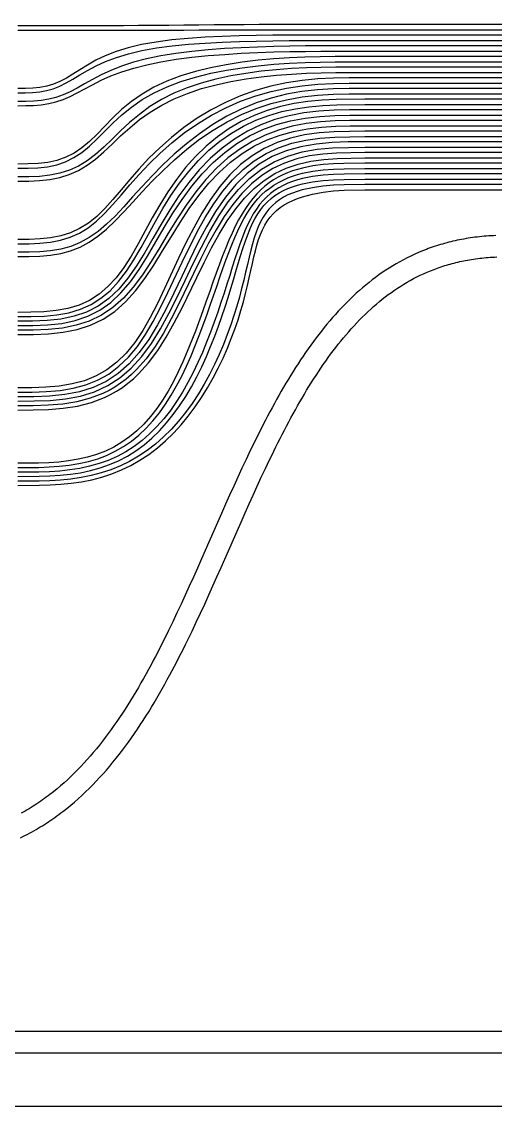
# Model space of a CAD drawing. Header units: millimetres. Extents: x 0 to 20, y 0 to 10.
# Drawn here: x 7.79 to 10, y 0 to 5.07 of the extents above; entities that cross this region are included whole.
import ezdxf

# ---------------------------------------------------------------- set-up
doc = ezdxf.new("R2010")
doc.units = ezdxf.units.MM
doc.header["$MEASUREMENT"] = 0
for name, color, linetype in [('Etch Layer 1', 10, 'Continuous'), ('Etch Layer 2', 112, 'Continuous'), ('Metal Layer 1', 52, 'Continuous')]:
    doc.layers.add(name, color=color, linetype=linetype)

msp = doc.modelspace()

# ---------------------------------------------------------------- linework, layer by layer
msp.add_lwpolyline([(20, 10), (0, 10), (0, 0), (20, 0)], close=True)
at = {"layer": 'Etch Layer 1'}
for points in [[(10.0028, 4.0741), (9.9916, 4.0737), (9.9806, 4.0731), (9.9696, 4.0724), (9.9586, 4.0716), (9.9478, 4.0707), (9.937, 4.0697), (9.9262, 4.0686), (9.9155, 4.0674), (9.9049, 4.0661), (9.8944, 4.0647), (9.8839, 4.0632), (9.8734, 4.0616), (9.8631, 4.0599), (9.8528, 4.0581), (9.8425, 4.0562), (9.8324, 4.0542), (9.8222, 4.0521), (9.8122, 4.0499), (9.8022, 4.0477), (9.7923, 4.0453), (9.7824, 4.0428), (9.7726, 4.0402), (9.7628, 4.0376), (9.7531, 4.0348), (9.7435, 4.032), (9.7339, 4.029), (9.7244, 4.026), (9.7149, 4.0229), (9.7055, 4.0197), (9.6961, 4.0164), (9.6868, 4.013), (9.6776, 4.0095), (9.6593, 4.0023), (9.6412, 3.9947), (9.6233, 3.9868), (9.6056, 3.9786), (9.5882, 3.97), (9.5709, 3.9611), (9.5539, 3.9519), (9.5371, 3.9423), (9.5204, 3.9324), (9.504, 3.9222), (9.4878, 3.9117), (9.4717, 3.9009), (9.4559, 3.8898), (9.4402, 3.8784), (9.4247, 3.8667), (9.4094, 3.8548), (9.3943, 3.8425), (9.3793, 3.83), (9.3646, 3.8171), (9.3499, 3.8041), (9.3355, 3.7907), (9.3212, 3.7771), (9.3071, 3.7632), (9.2932, 3.7491), (9.2794, 3.7347), (9.2657, 3.7201), (9.2523, 3.7053), (9.2389, 3.6902), (9.2257, 3.6749), (9.2127, 3.6593), (9.1998, 3.6436), (9.187, 3.6276), (9.1744, 3.6114), (9.1619, 3.595), (9.1495, 3.5784), (9.1372, 3.5616), (9.1251, 3.5445), (9.1131, 3.5273), (9.1012, 3.51), (9.0895, 3.4924), (9.0778, 3.4746), (9.0663, 3.4567), (9.0548, 3.4386), (9.0435, 3.4204), (9.0323, 3.4019), (9.0211, 3.3834), (9.0101, 3.3646), (8.9992, 3.3458), (8.9883, 3.3267), (8.9775, 3.3076), (8.9669, 3.2883), (8.9563, 3.2688), (8.9458, 3.2493), (8.9353, 3.2296), (8.925, 3.2098), (8.9147, 3.1899), (8.9045, 3.1699), (8.8943, 3.1498), (8.8842, 3.1295), (8.8742, 3.1092), (8.8642, 3.0888), (8.8543, 3.0683), (8.8346, 3.027), (8.8152, 2.9855), (8.7958, 2.9437), (8.7767, 2.9016), (8.7576, 2.8594), (8.7387, 2.817), (8.7198, 2.7745), (8.701, 2.7319), (8.6259, 2.5612), (8.6071, 2.5186), (8.5881, 2.4762), (8.5691, 2.4339), (8.55, 2.3918), (8.5307, 2.35), (8.5113, 2.3083), (8.4916, 2.267), (8.4718, 2.226), (8.4618, 2.2056), (8.4518, 2.1854), (8.4416, 2.1652), (8.4314, 2.1451), (8.4212, 2.1251), (8.4109, 2.1053), (8.4005, 2.0856), (8.39, 2.0659), (8.3784, 2.0445), (8.3666, 2.0232), (8.3548, 2.002), (8.3429, 1.981), (8.3308, 1.9602), (8.3187, 1.9396), (8.3064, 1.9192), (8.294, 1.8989), (8.2815, 1.8789), (8.2688, 1.859), (8.256, 1.8394), (8.2431, 1.82), (8.23, 1.8008), (8.2168, 1.7818), (8.2035, 1.7631), (8.19, 1.7446), (8.1763, 1.7263), (8.1625, 1.7083), (8.1485, 1.6905), (8.1344, 1.673), (8.1201, 1.6558), (8.1056, 1.6389), (8.0909, 1.6222), (8.0761, 1.6058), (8.0611, 1.5897), (8.0459, 1.5739), (8.0305, 1.5584), (8.0149, 1.5432), (7.9991, 1.5283), (7.9831, 1.5138), (7.9669, 1.4995), (7.9505, 1.4856), (7.9339, 1.4721), (7.917, 1.4588), (7.9085, 1.4523), (7.9, 1.446), (7.8914, 1.4396), (7.8827, 1.4334), (7.874, 1.4273), (7.8652, 1.4213), (7.8563, 1.4153), (7.8474, 1.4095), (7.8385, 1.4037), (7.8295, 1.398), (7.8204, 1.3925), (7.8112, 1.387), (7.802, 1.3816), (7.7928, 1.3763), (7.7835, 1.3711)], [(7.7792, 1.2565), (7.7898, 1.2617), (7.8004, 1.267), (7.8109, 1.2724), (7.8213, 1.2779), (7.8316, 1.2835), (7.8419, 1.2892), (7.8521, 1.295), (7.8622, 1.3009), (7.8722, 1.307), (7.8822, 1.3131), (7.8921, 1.3193), (7.9019, 1.3256), (7.9117, 1.3321), (7.9214, 1.3386), (7.931, 1.3452), (7.9406, 1.3519), (7.95, 1.3587), (7.9594, 1.3656), (7.9688, 1.3725), (7.9782, 1.3797), (7.9964, 1.394), (8.0144, 1.4087), (8.0322, 1.4238), (8.0498, 1.4392), (8.067, 1.455), (8.0841, 1.471), (8.1008, 1.4873), (8.1174, 1.504), (8.1337, 1.5209), (8.1497, 1.5381), (8.1656, 1.5556), (8.1812, 1.5734), (8.1966, 1.5914), (8.2117, 1.6097), (8.2267, 1.6282), (8.2415, 1.6469), (8.256, 1.6659), (8.2704, 1.6851), (8.2846, 1.7046), (8.2986, 1.7242), (8.3124, 1.7441), (8.3261, 1.7642), (8.3396, 1.7844), (8.3529, 1.8049), (8.366, 1.8255), (8.379, 1.8463), (8.3919, 1.8673), (8.4046, 1.8885), (8.4172, 1.9098), (8.4296, 1.9313), (8.4419, 1.9529), (8.4541, 1.9746), (8.4661, 1.9965), (8.4781, 2.0186), (8.4888, 2.0387), (8.4995, 2.0589), (8.51, 2.0792), (8.5205, 2.0996), (8.5309, 2.1201), (8.5412, 2.1407), (8.5515, 2.1614), (8.5617, 2.1822), (8.5818, 2.2238), (8.6017, 2.2657), (8.6214, 2.3079), (8.6409, 2.3502), (8.6602, 2.3927), (8.6794, 2.4353), (8.6984, 2.478), (8.7174, 2.5208), (8.7925, 2.6915), (8.8113, 2.734), (8.83, 2.7763), (8.8489, 2.8185), (8.8677, 2.8603), (8.8867, 2.902), (8.9058, 2.9433), (8.925, 2.9843), (8.9445, 3.025), (8.9542, 3.0451), (8.964, 3.0651), (8.9738, 3.0851), (8.9837, 3.1049), (8.9936, 3.1246), (9.0036, 3.1442), (9.0137, 3.1637), (9.0238, 3.183), (9.034, 3.2022), (9.0442, 3.2212), (9.0545, 3.2401), (9.0649, 3.2589), (9.0753, 3.2775), (9.0859, 3.2959), (9.0964, 3.3142), (9.1071, 3.3323), (9.1178, 3.3502), (9.1287, 3.368), (9.1396, 3.3855), (9.1506, 3.4029), (9.1616, 3.4201), (9.1728, 3.4371), (9.1841, 3.4539), (9.1954, 3.4705), (9.2068, 3.4869), (9.2184, 3.5031), (9.23, 3.5191), (9.2417, 3.5348), (9.2536, 3.5503), (9.2655, 3.5656), (9.2775, 3.5807), (9.2897, 3.5955), (9.3019, 3.6101), (9.3143, 3.6244), (9.3267, 3.6385), (9.3393, 3.6524), (9.352, 3.666), (9.3648, 3.6793), (9.3778, 3.6924), (9.3908, 3.7052), (9.404, 3.7178), (9.4173, 3.7301), (9.4307, 3.7421), (9.4442, 3.7539), (9.4579, 3.7653), (9.4717, 3.7765), (9.4857, 3.7874), (9.4997, 3.7981), (9.514, 3.8084), (9.5283, 3.8185), (9.5428, 3.8283), (9.5575, 3.8377), (9.5723, 3.8469), (9.5873, 3.8558), (9.6024, 3.8644), (9.6177, 3.8727), (9.6332, 3.8807), (9.6489, 3.8884), (9.6647, 3.8958), (9.6807, 3.9029), (9.6969, 3.9096), (9.7135, 3.9162), (9.7216, 3.9192), (9.7299, 3.9223), (9.7382, 3.9252), (9.7467, 3.9281), (9.7552, 3.9309), (9.7637, 3.9336), (9.7723, 3.9362), (9.7809, 3.9388), (9.7896, 3.9412), (9.7984, 3.9436), (9.8072, 3.9459), (9.816, 3.9481), (9.825, 3.9503), (9.8339, 3.9523), (9.843, 3.9543), (9.8521, 3.9562), (9.8613, 3.958), (9.8705, 3.9597), (9.8798, 3.9613), (9.8891, 3.9628), (9.8986, 3.9643), (9.908, 3.9656), (9.9176, 3.9669), (9.9272, 3.9681), (9.9369, 3.9692), (9.9466, 3.9702), (9.9565, 3.9711), (9.9663, 3.9719), (9.9763, 3.9726), (9.9863, 3.9732), (9.9964, 3.9738), (10.0066, 3.9742)]]:
    msp.add_lwpolyline(points, dxfattribs=at)
msp.add_lwpolyline([(19.19, 0.35), (5.0715, 0.35, -0.414214), (4.9715, 0.45), (4.9715, 0.75), (4.8715, 0.75), (4.8715, 0.35, 0.414214), (4.9715, 0.25), (19.29, 0.25, 0.414214)], format="xyb", dxfattribs=at)
at = {"layer": 'Etch Layer 2'}
for points in [[(10.0028, 4.0741), (9.9916, 4.0737), (9.9806, 4.0731), (9.9696, 4.0724), (9.9586, 4.0716), (9.9478, 4.0707), (9.937, 4.0697), (9.9262, 4.0686), (9.9155, 4.0674), (9.9049, 4.0661), (9.8944, 4.0647), (9.8839, 4.0632), (9.8734, 4.0616), (9.8631, 4.0599), (9.8528, 4.0581), (9.8425, 4.0562), (9.8324, 4.0542), (9.8222, 4.0521), (9.8122, 4.0499), (9.8022, 4.0477), (9.7923, 4.0453), (9.7824, 4.0428), (9.7726, 4.0402), (9.7628, 4.0376), (9.7531, 4.0348), (9.7435, 4.032), (9.7339, 4.029), (9.7244, 4.026), (9.7149, 4.0229), (9.7055, 4.0197), (9.6961, 4.0164), (9.6868, 4.013), (9.6776, 4.0095), (9.6593, 4.0023), (9.6412, 3.9947), (9.6233, 3.9868), (9.6056, 3.9786), (9.5882, 3.97), (9.5709, 3.9611), (9.5539, 3.9519), (9.5371, 3.9423), (9.5204, 3.9324), (9.504, 3.9222), (9.4878, 3.9117), (9.4717, 3.9009), (9.4559, 3.8898), (9.4402, 3.8784), (9.4247, 3.8667), (9.4094, 3.8548), (9.3943, 3.8425), (9.3793, 3.83), (9.3646, 3.8171), (9.3499, 3.8041), (9.3355, 3.7907), (9.3212, 3.7771), (9.3071, 3.7632), (9.2932, 3.7491), (9.2794, 3.7347), (9.2657, 3.7201), (9.2523, 3.7053), (9.2389, 3.6902), (9.2257, 3.6749), (9.2127, 3.6593), (9.1998, 3.6436), (9.187, 3.6276), (9.1744, 3.6114), (9.1619, 3.595), (9.1495, 3.5784), (9.1372, 3.5616), (9.1251, 3.5445), (9.1131, 3.5273), (9.1012, 3.51), (9.0895, 3.4924), (9.0778, 3.4746), (9.0663, 3.4567), (9.0548, 3.4386), (9.0435, 3.4204), (9.0323, 3.4019), (9.0211, 3.3834), (9.0101, 3.3646), (8.9992, 3.3458), (8.9883, 3.3267), (8.9775, 3.3076), (8.9669, 3.2883), (8.9563, 3.2688), (8.9458, 3.2493), (8.9353, 3.2296), (8.925, 3.2098), (8.9147, 3.1899), (8.9045, 3.1699), (8.8943, 3.1498), (8.8842, 3.1295), (8.8742, 3.1092), (8.8642, 3.0888), (8.8543, 3.0683), (8.8346, 3.027), (8.8152, 2.9855), (8.7958, 2.9437), (8.7767, 2.9016), (8.7576, 2.8594), (8.7387, 2.817), (8.7198, 2.7745), (8.701, 2.7319), (8.6259, 2.5612), (8.6071, 2.5186), (8.5881, 2.4762), (8.5691, 2.4339), (8.55, 2.3918), (8.5307, 2.35), (8.5113, 2.3083), (8.4916, 2.267), (8.4718, 2.226), (8.4618, 2.2056), (8.4518, 2.1854), (8.4416, 2.1652), (8.4314, 2.1451), (8.4212, 2.1251), (8.4109, 2.1053), (8.4005, 2.0856), (8.39, 2.0659), (8.3784, 2.0445), (8.3666, 2.0232), (8.3548, 2.002), (8.3429, 1.981), (8.3308, 1.9602), (8.3187, 1.9396), (8.3064, 1.9192), (8.294, 1.8989), (8.2815, 1.8789), (8.2688, 1.859), (8.256, 1.8394), (8.2431, 1.82), (8.23, 1.8008), (8.2168, 1.7818), (8.2035, 1.7631), (8.19, 1.7446), (8.1763, 1.7263), (8.1625, 1.7083), (8.1485, 1.6905), (8.1344, 1.673), (8.1201, 1.6558), (8.1056, 1.6389), (8.0909, 1.6222), (8.0761, 1.6058), (8.0611, 1.5897), (8.0459, 1.5739), (8.0305, 1.5584), (8.0149, 1.5432), (7.9991, 1.5283), (7.9831, 1.5138), (7.9669, 1.4995), (7.9505, 1.4856), (7.9339, 1.4721), (7.917, 1.4588), (7.9085, 1.4523), (7.9, 1.446), (7.8914, 1.4396), (7.8827, 1.4334), (7.874, 1.4273), (7.8652, 1.4213), (7.8563, 1.4153), (7.8474, 1.4095), (7.8385, 1.4037), (7.8295, 1.398), (7.8204, 1.3925), (7.8112, 1.387), (7.802, 1.3816), (7.7928, 1.3763), (7.7835, 1.3711)], [(7.7792, 1.2565), (7.7898, 1.2617), (7.8004, 1.267), (7.8109, 1.2724), (7.8213, 1.2779), (7.8316, 1.2835), (7.8419, 1.2892), (7.8521, 1.295), (7.8622, 1.3009), (7.8722, 1.307), (7.8822, 1.3131), (7.8921, 1.3193), (7.9019, 1.3256), (7.9117, 1.3321), (7.9214, 1.3386), (7.931, 1.3452), (7.9406, 1.3519), (7.95, 1.3587), (7.9594, 1.3656), (7.9688, 1.3725), (7.9782, 1.3797), (7.9964, 1.394), (8.0144, 1.4087), (8.0322, 1.4238), (8.0498, 1.4392), (8.067, 1.455), (8.0841, 1.471), (8.1008, 1.4873), (8.1174, 1.504), (8.1337, 1.5209), (8.1497, 1.5381), (8.1656, 1.5556), (8.1812, 1.5734), (8.1966, 1.5914), (8.2117, 1.6097), (8.2267, 1.6282), (8.2415, 1.6469), (8.256, 1.6659), (8.2704, 1.6851), (8.2846, 1.7046), (8.2986, 1.7242), (8.3124, 1.7441), (8.3261, 1.7642), (8.3396, 1.7844), (8.3529, 1.8049), (8.366, 1.8255), (8.379, 1.8463), (8.3919, 1.8673), (8.4046, 1.8885), (8.4172, 1.9098), (8.4296, 1.9313), (8.4419, 1.9529), (8.4541, 1.9746), (8.4661, 1.9965), (8.4781, 2.0186), (8.4888, 2.0387), (8.4995, 2.0589), (8.51, 2.0792), (8.5205, 2.0996), (8.5309, 2.1201), (8.5412, 2.1407), (8.5515, 2.1614), (8.5617, 2.1822), (8.5818, 2.2238), (8.6017, 2.2657), (8.6214, 2.3079), (8.6409, 2.3502), (8.6602, 2.3927), (8.6794, 2.4353), (8.6984, 2.478), (8.7174, 2.5208), (8.7925, 2.6915), (8.8113, 2.734), (8.83, 2.7763), (8.8489, 2.8185), (8.8677, 2.8603), (8.8867, 2.902), (8.9058, 2.9433), (8.925, 2.9843), (8.9445, 3.025), (8.9542, 3.0451), (8.964, 3.0651), (8.9738, 3.0851), (8.9837, 3.1049), (8.9936, 3.1246), (9.0036, 3.1442), (9.0137, 3.1637), (9.0238, 3.183), (9.034, 3.2022), (9.0442, 3.2212), (9.0545, 3.2401), (9.0649, 3.2589), (9.0753, 3.2775), (9.0859, 3.2959), (9.0964, 3.3142), (9.1071, 3.3323), (9.1178, 3.3502), (9.1287, 3.368), (9.1396, 3.3855), (9.1506, 3.4029), (9.1616, 3.4201), (9.1728, 3.4371), (9.1841, 3.4539), (9.1954, 3.4705), (9.2068, 3.4869), (9.2184, 3.5031), (9.23, 3.5191), (9.2417, 3.5348), (9.2536, 3.5503), (9.2655, 3.5656), (9.2775, 3.5807), (9.2897, 3.5955), (9.3019, 3.6101), (9.3143, 3.6244), (9.3267, 3.6385), (9.3393, 3.6524), (9.352, 3.666), (9.3648, 3.6793), (9.3778, 3.6924), (9.3908, 3.7052), (9.404, 3.7178), (9.4173, 3.7301), (9.4307, 3.7421), (9.4442, 3.7539), (9.4579, 3.7653), (9.4717, 3.7765), (9.4857, 3.7874), (9.4997, 3.7981), (9.514, 3.8084), (9.5283, 3.8185), (9.5428, 3.8283), (9.5575, 3.8377), (9.5723, 3.8469), (9.5873, 3.8558), (9.6024, 3.8644), (9.6177, 3.8727), (9.6332, 3.8807), (9.6489, 3.8884), (9.6647, 3.8958), (9.6807, 3.9029), (9.6969, 3.9096), (9.7135, 3.9162), (9.7216, 3.9192), (9.7299, 3.9223), (9.7382, 3.9252), (9.7467, 3.9281), (9.7552, 3.9309), (9.7637, 3.9336), (9.7723, 3.9362), (9.7809, 3.9388), (9.7896, 3.9412), (9.7984, 3.9436), (9.8072, 3.9459), (9.816, 3.9481), (9.825, 3.9503), (9.8339, 3.9523), (9.843, 3.9543), (9.8521, 3.9562), (9.8613, 3.958), (9.8705, 3.9597), (9.8798, 3.9613), (9.8891, 3.9628), (9.8986, 3.9643), (9.908, 3.9656), (9.9176, 3.9669), (9.9272, 3.9681), (9.9369, 3.9692), (9.9466, 3.9702), (9.9565, 3.9711), (9.9663, 3.9719), (9.9763, 3.9726), (9.9863, 3.9732), (9.9964, 3.9738), (10.0066, 3.9742)]]:
    msp.add_lwpolyline(points, dxfattribs=at)
msp.add_lwpolyline([(19.19, 0.35), (5.0715, 0.35, -0.414214), (4.9715, 0.45), (4.9715, 0.75), (4.8715, 0.75), (4.8715, 0.35, 0.414214), (4.9715, 0.25), (19.29, 0.25, 0.414214)], format="xyb", dxfattribs=at)
at = {"layer": 'Metal Layer 1'}
for points in [[(10.915, 5.0625), (9.39, 5.0625), (9.3195, 5.0625), (9.2489, 5.0625), (9.1784, 5.0624), (9.1078, 5.0622), (9.0373, 5.062), (8.9667, 5.0617), (8.8962, 5.0613), (8.8256, 5.0609), (8.7551, 5.0603), (8.6846, 5.0597), (8.614, 5.0591), (8.5435, 5.0584), (8.4729, 5.0578), (8.4024, 5.0572), (8.3319, 5.0566), (8.2613, 5.0562), (8.1908, 5.0558), (8.1202, 5.0555), (8.0497, 5.0553), (7.9791, 5.0551), (7.9086, 5.055), (7.838, 5.055), (7.7675, 5.055)], [(7.7675, 5.035), (7.838, 5.035), (7.9086, 5.035), (7.9791, 5.035), (8.0497, 5.0351), (8.1202, 5.0352), (8.1908, 5.0353), (8.2613, 5.0354), (8.3318, 5.0355), (8.4024, 5.0357), (8.4729, 5.0359), (8.5435, 5.0361), (8.614, 5.0364), (8.6846, 5.0366), (8.7551, 5.0368), (8.8257, 5.037), (8.8962, 5.0371), (8.9667, 5.0372), (9.0373, 5.0373), (9.1078, 5.0374), (9.1784, 5.0375), (9.2489, 5.0375), (9.3195, 5.0375), (9.39, 5.0375), (10.915, 5.0375)], [(10.915, 5.0125), (9.39, 5.0125), (9.3215, 5.0125), (9.2522, 5.0125), (9.1816, 5.0125), (9.1093, 5.0124), (9.0351, 5.0122), (8.9591, 5.0116), (8.8813, 5.0106), (8.8022, 5.0088), (8.7224, 5.0061), (8.6426, 5.0022), (8.5638, 4.9968), (8.4872, 4.9895), (8.4141, 4.9799), (8.3457, 4.9677), (8.283, 4.9528), (8.2265, 4.9354), (8.1762, 4.9157), (8.1317, 4.8944), (8.0925, 4.8723), (8.0574, 4.8503), (8.0249, 4.8295), (7.9941, 4.811), (7.9638, 4.7952), (7.9333, 4.7826), (7.9021, 4.7732), (7.8699, 4.767), (7.8366, 4.7636), (7.8023, 4.7622), (7.7675, 4.762)], [(7.7675, 4.742), (7.8021, 4.7422), (7.8362, 4.7435), (7.8694, 4.7468), (7.9016, 4.7527), (7.9328, 4.7616), (7.9634, 4.7736), (7.9939, 4.7886), (8.025, 4.8064), (8.0577, 4.8262), (8.0932, 4.8473), (8.1327, 4.8686), (8.1773, 4.8891), (8.2279, 4.9082), (8.2846, 4.9252), (8.3473, 4.9399), (8.4157, 4.952), (8.4887, 4.9618), (8.5652, 4.9694), (8.6438, 4.9752), (8.7234, 4.9794), (8.8031, 4.9825), (8.882, 4.9846), (8.9596, 4.9859), (9.0356, 4.9867), (9.1096, 4.9872), (9.1818, 4.9874), (9.2523, 4.9875), (9.3215, 4.9875), (9.39, 4.9875), (10.915, 4.9875)], [(10.915, 4.9625), (9.39, 4.9625), (9.3219, 4.9625), (9.2531, 4.9624), (9.1832, 4.9621), (9.1118, 4.9615), (9.0389, 4.9605), (8.9643, 4.9589), (8.8883, 4.9565), (8.8113, 4.9532), (8.7338, 4.9488), (8.6565, 4.9429), (8.5802, 4.9355), (8.5061, 4.9262), (8.4353, 4.9148), (8.3689, 4.9012), (8.3076, 4.8852), (8.2519, 4.8671), (8.2018, 4.8473), (8.1568, 4.8264), (8.1164, 4.8049), (8.0795, 4.784), (8.045, 4.7645), (8.0117, 4.7471), (7.9788, 4.7325), (7.9456, 4.7208), (7.9118, 4.7122), (7.877, 4.7066), (7.8413, 4.7034), (7.8046, 4.7022), (7.7675, 4.702)], [(7.7675, 4.682), (7.8045, 4.6822), (7.841, 4.6834), (7.8767, 4.6864), (7.9114, 4.6917), (7.9452, 4.6999), (7.9784, 4.711), (8.0115, 4.725), (8.045, 4.7416), (8.0798, 4.7602), (8.1169, 4.7803), (8.1575, 4.8009), (8.2027, 4.8212), (8.253, 4.8404), (8.3089, 4.8581), (8.3702, 4.8738), (8.4366, 4.8874), (8.5073, 4.8989), (8.5814, 4.9084), (8.6575, 4.9161), (8.7347, 4.9222), (8.812, 4.927), (8.8889, 4.9306), (8.9647, 4.9333), (9.0392, 4.9351), (9.1121, 4.9363), (9.1834, 4.937), (9.2532, 4.9374), (9.3219, 4.9375), (9.39, 4.9375), (10.915, 4.9375)], [(10.915, 4.9125), (9.39, 4.9125), (9.321, 4.9124), (9.2515, 4.9121), (9.1813, 4.9111), (9.11, 4.9091), (9.0376, 4.9059), (8.9644, 4.9011), (8.8904, 4.8943), (8.8161, 4.8854), (8.742, 4.8739), (8.6688, 4.8596), (8.5974, 4.8422), (8.5287, 4.8212), (8.4638, 4.7966), (8.4035, 4.7681), (8.3482, 4.7361), (8.298, 4.701), (8.2526, 4.6635), (8.2115, 4.6248), (8.1737, 4.5862), (8.1378, 4.5491), (8.1025, 4.5151), (8.0668, 4.4852), (8.0298, 4.4603), (7.991, 4.4405), (7.9501, 4.4261), (7.907, 4.4166), (7.8619, 4.4114), (7.8151, 4.4093), (7.7675, 4.409)], [(7.7675, 4.389), (7.8149, 4.3893), (7.8614, 4.3913), (7.9064, 4.3965), (7.9494, 4.4058), (7.9903, 4.4199), (8.0292, 4.4392), (8.0662, 4.4637), (8.1022, 4.493), (8.1377, 4.5264), (8.1739, 4.5628), (8.212, 4.6008), (8.2534, 4.6389), (8.2989, 4.6758), (8.3493, 4.7105), (8.4047, 4.7422), (8.4651, 4.7705), (8.53, 4.7951), (8.5986, 4.8161), (8.6699, 4.8337), (8.743, 4.8481), (8.8169, 4.8597), (8.8911, 4.8688), (8.9649, 4.8757), (9.0381, 4.8806), (9.1103, 4.884), (9.1815, 4.886), (9.2517, 4.8871), (9.3211, 4.8874), (9.39, 4.8875), (10.915, 4.8875)], [(10.915, 4.8625), (9.39, 4.8625), (9.3224, 4.8624), (9.2545, 4.862), (9.1859, 4.8609), (9.1166, 4.8588), (9.0466, 4.8553), (8.9759, 4.8501), (8.9048, 4.8429), (8.8336, 4.8333), (8.7629, 4.8211), (8.6931, 4.806), (8.625, 4.7876), (8.5595, 4.7656), (8.4973, 4.7399), (8.4391, 4.7104), (8.3852, 4.6774), (8.3355, 4.6415), (8.2899, 4.6033), (8.2475, 4.5641), (8.2077, 4.5252), (8.169, 4.4881), (8.1306, 4.4541), (8.0914, 4.4244), (8.0508, 4.3996), (8.0083, 4.3801), (7.9638, 4.3659), (7.9171, 4.3565), (7.8685, 4.3513), (7.8184, 4.3493), (7.7675, 4.349)], [(7.7675, 4.329), (7.8182, 4.3293), (7.8681, 4.3313), (7.9166, 4.3364), (7.9631, 4.3455), (8.0077, 4.3595), (8.0502, 4.3787), (8.0909, 4.403), (8.1302, 4.4322), (8.1689, 4.4655), (8.2077, 4.502), (8.2478, 4.5403), (8.2904, 4.579), (8.3363, 4.6166), (8.3861, 4.6521), (8.4401, 4.6848), (8.4984, 4.7141), (8.5606, 4.7397), (8.6261, 4.7617), (8.694, 4.7801), (8.7637, 4.7954), (8.8343, 4.8077), (8.9054, 4.8174), (8.9763, 4.8248), (9.0469, 4.8301), (9.1169, 4.8337), (9.1861, 4.8359), (9.2546, 4.837), (9.3225, 4.8374), (9.39, 4.8375), (10.915, 4.8375)], [(10.915, 4.8125), (9.39, 4.8125), (9.3166, 4.8123), (9.2432, 4.8108), (9.1698, 4.807), (9.0965, 4.8), (9.0234, 4.789), (8.9508, 4.7735), (8.8789, 4.7532), (8.8081, 4.7279), (8.7387, 4.6976), (8.6712, 4.6626), (8.6062, 4.6233), (8.5441, 4.5801), (8.4855, 4.5339), (8.4309, 4.4855), (8.3802, 4.4357), (8.3335, 4.3855), (8.2903, 4.3359), (8.2499, 4.2878), (8.2115, 4.2424), (8.1738, 4.2009), (8.1359, 4.164), (8.0969, 4.1326), (8.0562, 4.1069), (8.0133, 4.087), (7.968, 4.0726), (7.9204, 4.0634), (7.8708, 4.0583), (7.8196, 4.0563), (7.7675, 4.056)], [(7.7675, 4.036), (7.8194, 4.0363), (7.8704, 4.0382), (7.9199, 4.0432), (7.9673, 4.0523), (8.0125, 4.0664), (8.0555, 4.0859), (8.0963, 4.1112), (8.1355, 4.1421), (8.1736, 4.1783), (8.2115, 4.2193), (8.2503, 4.264), (8.2909, 4.3115), (8.3343, 4.3607), (8.3812, 4.4105), (8.432, 4.46), (8.4867, 4.5082), (8.5452, 4.5543), (8.6073, 4.5975), (8.6723, 4.6369), (8.7396, 4.672), (8.8089, 4.7024), (8.8796, 4.7278), (8.9513, 4.7482), (9.0238, 4.7638), (9.0968, 4.7749), (9.17, 4.782), (9.2433, 4.7858), (9.3167, 4.7873), (9.39, 4.7875), (10.915, 4.7875)], [(10.915, 4.7625), (9.39, 4.7625), (9.3162, 4.7622), (9.2425, 4.7605), (9.169, 4.7561), (9.096, 4.748), (9.0236, 4.7353), (8.952, 4.7176), (8.8815, 4.6946), (8.8123, 4.6661), (8.7448, 4.6323), (8.6794, 4.5935), (8.6164, 4.5505), (8.5561, 4.504), (8.499, 4.455), (8.4453, 4.4046), (8.395, 4.3538), (8.348, 4.3036), (8.3039, 4.2549), (8.2621, 4.2087), (8.2219, 4.1658), (8.1822, 4.1271), (8.1423, 4.0932), (8.1014, 4.0646), (8.059, 4.0413), (8.0148, 4.0235), (7.9686, 4.0107), (7.9205, 4.0025), (7.8706, 3.998), (7.8194, 3.9963), (7.7675, 3.996)], [(7.7675, 3.976), (7.8192, 3.9763), (7.8702, 3.978), (7.92, 3.9823), (7.968, 3.9904), (8.0141, 4.0029), (8.0584, 4.0204), (8.1009, 4.0431), (8.1419, 4.0712), (8.182, 4.1045), (8.2219, 4.1426), (8.2624, 4.1849), (8.3045, 4.2305), (8.3488, 4.2787), (8.396, 4.3285), (8.4463, 4.379), (8.5001, 4.4292), (8.5572, 4.4781), (8.6174, 4.5246), (8.6803, 4.5677), (8.7457, 4.6066), (8.813, 4.6405), (8.8821, 4.6692), (8.9524, 4.6924), (9.0239, 4.7101), (9.0963, 4.7229), (9.1692, 4.7311), (9.2426, 4.7355), (9.3162, 4.7372), (9.39, 4.7375), (10.915, 4.7375)], [(10.915, 4.7125), (9.39, 4.7125), (9.2562, 4.7111), (9.1898, 4.7078), (9.1241, 4.7016), (9.0591, 4.6919), (8.9952, 4.6781), (8.9327, 4.6597), (8.8716, 4.6365), (8.8123, 4.6081), (8.7551, 4.5746), (8.7002, 4.5361), (8.6479, 4.4926), (8.5984, 4.4447), (8.5519, 4.3926), (8.5087, 4.3369), (8.4684, 4.2785), (8.431, 4.2181), (8.3958, 4.1567), (8.3297, 4.0355), (8.297, 3.9783), (8.2631, 3.9251), (8.2273, 3.8772), (8.1888, 3.8352), (8.1471, 3.7998), (8.102, 3.771), (8.0533, 3.749), (8.0012, 3.7332), (7.946, 3.723), (7.8882, 3.7175), (7.7675, 3.715)], [(7.7675, 3.695), (7.8296, 3.6953), (7.8906, 3.6975), (7.9497, 3.7031), (8.0062, 3.7134), (8.0595, 3.7293), (8.1094, 3.7516), (8.1558, 3.7806), (8.1986, 3.8164), (8.2383, 3.8587), (8.2752, 3.9071), (8.31, 3.9606), (8.3435, 4.0181), (8.4105, 4.1398), (8.4459, 4.2012), (8.4833, 4.2615), (8.5233, 4.3196), (8.5662, 4.3747), (8.612, 4.4261), (8.6608, 4.4733), (8.7123, 4.5159), (8.7663, 4.5536), (8.8225, 4.5863), (8.8808, 4.6139), (8.9407, 4.6365), (9.0022, 4.6543), (9.0649, 4.6677), (9.1287, 4.677), (9.1933, 4.6829), (9.2585, 4.6861), (9.39, 4.6875), (10.915, 4.6875)], [(10.915, 4.6625), (9.39, 4.6625), (9.3179, 4.6622), (9.2462, 4.6606), (9.1751, 4.6561), (9.1051, 4.6479), (9.0363, 4.6351), (8.9692, 4.6169), (8.9039, 4.5928), (8.8408, 4.5626), (8.7801, 4.5261), (8.7221, 4.4835), (8.6671, 4.4351), (8.6151, 4.3812), (8.5664, 4.3226), (8.5208, 4.2601), (8.478, 4.1949), (8.4376, 4.128), (8.3988, 4.0609), (8.3607, 3.9952), (8.3222, 3.9328), (8.282, 3.8752), (8.2391, 3.8241), (8.1929, 3.7803), (8.1428, 3.7444), (8.0887, 3.7165), (8.0305, 3.6964), (7.9687, 3.6834), (7.9036, 3.6762), (7.8362, 3.6734), (7.7675, 3.673)], [(7.7675, 3.653), (7.8375, 3.6534), (7.9062, 3.6562), (7.9726, 3.6635), (8.0358, 3.6767), (8.0952, 3.697), (8.1507, 3.7252), (8.202, 3.7615), (8.2495, 3.8057), (8.2935, 3.8573), (8.3347, 3.9153), (8.3741, 3.9782), (8.4129, 4.0442), (8.4521, 4.1115), (8.4927, 4.1783), (8.5353, 4.2433), (8.5806, 4.3053), (8.6289, 4.3632), (8.6801, 4.4162), (8.7344, 4.4637), (8.7914, 4.5053), (8.851, 4.5408), (8.913, 4.5701), (8.977, 4.5934), (9.0429, 4.6111), (9.1104, 4.6235), (9.1791, 4.6314), (9.2489, 4.6356), (9.3193, 4.6373), (9.39, 4.6375), (10.915, 4.6375)], [(10.915, 4.6125), (9.39, 4.6125), (9.3205, 4.6123), (9.2513, 4.6106), (9.1829, 4.6063), (9.1156, 4.5983), (9.0497, 4.5858), (8.9855, 4.5681), (8.9231, 4.5446), (8.863, 4.515), (8.8051, 4.4793), (8.7497, 4.4375), (8.6969, 4.3898), (8.6469, 4.3367), (8.5995, 4.2788), (8.5547, 4.2169), (8.512, 4.152), (8.4709, 4.0853), (8.4308, 4.0184), (8.3908, 3.9528), (8.3497, 3.8904), (8.3067, 3.833), (8.2609, 3.7819), (8.2116, 3.7381), (8.1584, 3.7023), (8.1013, 3.6744), (8.0404, 3.6544), (7.9758, 3.6413), (7.9083, 3.6342), (7.8385, 3.6314), (7.7675, 3.631)], [(7.7675, 3.611), (7.8397, 3.6114), (7.9107, 3.6142), (7.9795, 3.6215), (8.0453, 3.6347), (8.1075, 3.655), (8.1659, 3.6832), (8.2202, 3.7194), (8.2707, 3.7637), (8.3177, 3.8153), (8.3617, 3.8733), (8.4036, 3.9361), (8.4444, 4.0021), (8.485, 4.0692), (8.5263, 4.1359), (8.569, 4.2005), (8.6137, 4.262), (8.6606, 4.3192), (8.7101, 4.3714), (8.7621, 4.418), (8.8166, 4.4588), (8.8735, 4.4935), (8.9325, 4.5221), (8.9937, 4.5448), (9.0566, 4.5619), (9.1212, 4.5739), (9.1872, 4.5816), (9.2541, 4.5857), (9.3219, 4.5873), (9.39, 4.5875), (10.915, 4.5875)], [(10.915, 4.5625), (9.39, 4.5625), (9.2464, 4.5602), (9.1763, 4.5551), (9.1081, 4.5456), (9.0423, 4.5307), (8.9793, 4.5096), (8.9193, 4.482), (8.8626, 4.4475), (8.8092, 4.4061), (8.7591, 4.3579), (8.7123, 4.3036), (8.6686, 4.2436), (8.6278, 4.1791), (8.5895, 4.1111), (8.5533, 4.0406), (8.5188, 3.9689), (8.4526, 3.826), (8.4197, 3.7571), (8.3861, 3.6915), (8.351, 3.6302), (8.3137, 3.5744), (8.2736, 3.5247), (8.2302, 3.4818), (8.1834, 3.446), (8.1329, 3.4172), (8.0788, 3.3953), (8.0214, 3.3798), (7.9609, 3.3698), (7.898, 3.3644), (7.8332, 3.3623), (7.7675, 3.362)], [(7.7675, 3.342), (7.8344, 3.3423), (7.9003, 3.3444), (7.9645, 3.3498), (8.0262, 3.3599), (8.0849, 3.3755), (8.1402, 3.3975), (8.192, 3.4264), (8.2401, 3.4624), (8.2847, 3.5054), (8.326, 3.5552), (8.3645, 3.6112), (8.4005, 3.6726), (8.4349, 3.7383), (8.4683, 3.8071), (8.535, 3.9496), (8.6052, 4.091), (8.643, 4.1585), (8.6831, 4.2224), (8.7258, 4.2817), (8.7716, 4.3355), (8.8205, 4.3831), (8.8727, 4.424), (8.9282, 4.4581), (8.9869, 4.4854), (9.0487, 4.5061), (9.1132, 4.5208), (9.1801, 4.5302), (9.2489, 4.5353), (9.39, 4.5375), (10.915, 4.5375)], [(10.915, 4.5125), (9.39, 4.5125), (9.3127, 4.5121), (9.2365, 4.5095), (9.1622, 4.5027), (9.0905, 4.4902), (9.0221, 4.4709), (8.9573, 4.4437), (8.8964, 4.4084), (8.8396, 4.3646), (8.7868, 4.3128), (8.7377, 4.2533), (8.6922, 4.1872), (8.6496, 4.1157), (8.6094, 4.0403), (8.5709, 3.9624), (8.5335, 3.8835), (8.4964, 3.8051), (8.4589, 3.7288), (8.42, 3.656), (8.379, 3.5884), (8.335, 3.5272), (8.2873, 3.4737), (8.2356, 3.4284), (8.1796, 3.3917), (8.1193, 3.3635), (8.0549, 3.3433), (7.9868, 3.3303), (7.9156, 3.3232), (7.8422, 3.3204), (7.7675, 3.32)], [(7.7675, 3.3), (7.8434, 3.3004), (7.918, 3.3032), (7.9905, 3.3103), (8.0599, 3.3234), (8.1256, 3.3437), (8.1873, 3.3721), (8.2447, 3.409), (8.2978, 3.4545), (8.3467, 3.5082), (8.392, 3.5695), (8.4341, 3.6373), (8.4738, 3.7101), (8.512, 3.7864), (8.5495, 3.8646), (8.587, 3.9432), (8.6253, 4.0206), (8.665, 4.0954), (8.7069, 4.1663), (8.7515, 4.2317), (8.7994, 4.2904), (8.851, 4.3417), (8.9065, 4.3849), (8.966, 4.4197), (9.0294, 4.4465), (9.0964, 4.4656), (9.1666, 4.4779), (9.2394, 4.4845), (9.3142, 4.4871), (9.39, 4.4875), (10.915, 4.4875)], [(10.915, 4.4625), (9.39, 4.4625), (9.2581, 4.4604), (9.1939, 4.4557), (9.1316, 4.4469), (9.0716, 4.4331), (9.0142, 4.4136), (8.9598, 4.3879), (8.9083, 4.3556), (8.86, 4.3168), (8.8145, 4.2715), (8.7719, 4.2202), (8.7318, 4.1632), (8.6939, 4.1015), (8.6576, 4.0358), (8.6226, 3.9672), (8.5884, 3.8967), (8.5201, 3.7543), (8.4848, 3.6848), (8.4479, 3.6181), (8.4089, 3.5554), (8.3671, 3.4981), (8.322, 3.4469), (8.2982, 3.4239), (8.2735, 3.4026), (8.2478, 3.3831), (8.2212, 3.3654), (8.1937, 3.3496), (8.1652, 3.3356), (8.1057, 3.3128), (8.0427, 3.2966), (7.9769, 3.2861), (7.9086, 3.2805), (7.8385, 3.2783), (7.7675, 3.278)], [(7.7675, 3.258), (7.8395, 3.2583), (7.9106, 3.2605), (7.9799, 3.2662), (8.0469, 3.2767), (8.1109, 3.293), (8.1717, 3.3159), (8.2007, 3.33), (8.2288, 3.3459), (8.256, 3.3637), (8.2823, 3.3833), (8.3076, 3.4046), (8.3321, 3.4278), (8.3783, 3.4791), (8.4212, 3.5367), (8.4613, 3.5995), (8.499, 3.6664), (8.535, 3.7359), (8.6042, 3.8781), (8.6385, 3.9483), (8.6733, 4.0164), (8.7092, 4.0815), (8.7466, 4.1426), (8.7859, 4.1989), (8.8276, 4.2496), (8.872, 4.2942), (8.9193, 4.3325), (8.9695, 4.3642), (9.0226, 4.3895), (9.0786, 4.4086), (9.1372, 4.4222), (9.1982, 4.4308), (9.261, 4.4354), (9.39, 4.4375), (10.915, 4.4375)], [(10.915, 4.4125), (9.39, 4.4125), (9.2924, 4.4117), (9.2435, 4.4098), (9.1946, 4.4061), (9.146, 4.3998), (9.0981, 4.3903), (9.0745, 4.3841), (9.0513, 4.3768), (9.0285, 4.3683), (9.0062, 4.3586), (8.9844, 4.3474), (8.9632, 4.3349), (8.9426, 4.3208), (8.9226, 4.3052), (8.9032, 4.2879), (8.8845, 4.2689), (8.8664, 4.2482), (8.8489, 4.2258), (8.832, 4.2015), (8.8156, 4.1754), (8.7996, 4.1474), (8.7841, 4.1175), (8.7689, 4.0858), (8.7539, 4.0521), (8.7391, 4.0166), (8.7244, 3.9792), (8.7096, 3.94), (8.6948, 3.8991), (8.6797, 3.8567), (8.6643, 3.8128), (8.6485, 3.7677), (8.6321, 3.7215), (8.5975, 3.6268), (8.5595, 3.5311), (8.539, 3.4836), (8.5173, 3.4367), (8.4944, 3.391), (8.47, 3.3468), (8.4441, 3.3046), (8.4167, 3.2645), (8.3876, 3.2271), (8.3567, 3.1924), (8.3242, 3.1608), (8.2899, 3.1322), (8.2538, 3.1069), (8.2161, 3.0848), (8.1768, 3.0659), (8.1358, 3.0501), (8.0934, 3.0373), (8.0497, 3.0273), (8.0047, 3.0199), (7.9586, 3.0147), (7.9117, 3.0115), (7.864, 3.0097), (7.7675, 3.009)], [(7.7675, 2.989), (7.865, 2.9897), (7.9132, 2.9915), (7.9607, 2.9947), (8.0074, 2.9999), (8.0531, 3.0073), (8.0975, 3.0173), (8.1407, 3.0301), (8.1824, 3.0459), (8.2227, 3.0648), (8.2613, 3.0869), (8.2983, 3.1123), (8.3336, 3.1408), (8.3671, 3.1725), (8.399, 3.2072), (8.4291, 3.2447), (8.4576, 3.2847), (8.4844, 3.327), (8.5097, 3.3712), (8.5335, 3.417), (8.5559, 3.4638), (8.577, 3.5114), (8.6158, 3.6072), (8.6506, 3.7018), (8.6668, 3.7479), (8.6824, 3.7929), (8.6974, 3.8367), (8.7119, 3.879), (8.726, 3.9197), (8.74, 3.9586), (8.7538, 3.9958), (8.7675, 4.0311), (8.7814, 4.0645), (8.7955, 4.0959), (8.8098, 4.1255), (8.8246, 4.1531), (8.8399, 4.1789), (8.8558, 4.2029), (8.8723, 4.2251), (8.8894, 4.2455), (8.9073, 4.2642), (8.9258, 4.2813), (8.9451, 4.2967), (8.9651, 4.3106), (8.9858, 4.323), (9.0072, 4.334), (9.0292, 4.3437), (9.0518, 4.3521), (9.0749, 4.3593), (9.0984, 4.3655), (9.1462, 4.3749), (9.1948, 4.3811), (9.2437, 4.3848), (9.2926, 4.3867), (9.39, 4.3875), (10.915, 4.3875)], [(10.915, 4.3625), (9.39, 4.3625), (9.2927, 4.3618), (9.2436, 4.3599), (9.1945, 4.3563), (9.1457, 4.3502), (9.0977, 4.3408), (9.0744, 4.3347), (9.0515, 4.3274), (9.0294, 4.319), (9.0079, 4.3092), (8.9873, 4.2981), (8.9676, 4.2855), (8.9487, 4.2713), (8.9309, 4.2556), (8.9139, 4.2382), (8.8978, 4.2191), (8.8827, 4.1982), (8.8683, 4.1755), (8.8547, 4.151), (8.8417, 4.1247), (8.8293, 4.0965), (8.8173, 4.0664), (8.8055, 4.0344), (8.7938, 4.0005), (8.7821, 3.9647), (8.7702, 3.9271), (8.7578, 3.8878), (8.745, 3.8468), (8.7315, 3.8043), (8.7172, 3.7604), (8.702, 3.7153), (8.6858, 3.6693), (8.6685, 3.6224), (8.65, 3.5751), (8.6302, 3.5275), (8.6091, 3.48), (8.5865, 3.433), (8.5623, 3.3867), (8.5367, 3.3416), (8.5094, 3.298), (8.4805, 3.2564), (8.4499, 3.2171), (8.4176, 3.1803), (8.3836, 3.1463), (8.3481, 3.1153), (8.3108, 3.0873), (8.2721, 3.0626), (8.2318, 3.0409), (8.19, 3.0225), (8.1469, 3.0071), (8.1025, 2.9946), (8.057, 2.9848), (8.0104, 2.9776), (7.963, 2.9726), (7.9148, 2.9694), (7.866, 2.9677), (7.7675, 2.967)], [(7.7675, 2.947), (7.8669, 2.9477), (7.9162, 2.9494), (7.9649, 2.9526), (8.0129, 2.9576), (8.0601, 2.9648), (8.1064, 2.9746), (8.1515, 2.9871), (8.1954, 3.0025), (8.238, 3.021), (8.2793, 3.0426), (8.319, 3.0675), (8.3573, 3.0954), (8.3939, 3.1265), (8.4289, 3.1605), (8.4622, 3.1973), (8.4939, 3.2367), (8.5239, 3.2783), (8.5521, 3.3219), (8.5787, 3.3671), (8.6037, 3.4135), (8.627, 3.4606), (8.6487, 3.5081), (8.6689, 3.5557), (8.6877, 3.603), (8.7051, 3.6498), (8.7213, 3.6958), (8.7363, 3.7408), (8.7502, 3.7846), (8.7631, 3.827), (8.7753, 3.8678), (8.7868, 3.9069), (8.7978, 3.9442), (8.8085, 3.9797), (8.819, 4.0133), (8.8296, 4.045), (8.8404, 4.0748), (8.8516, 4.1027), (8.8634, 4.1287), (8.8758, 4.1529), (8.8891, 4.1753), (8.9032, 4.1959), (8.9183, 4.2147), (8.9344, 4.2319), (8.9516, 4.2474), (8.9697, 4.2613), (8.9889, 4.2737), (9.0091, 4.2847), (9.0302, 4.2944), (9.0521, 4.3027), (9.0748, 4.3099), (9.0981, 4.316), (9.1459, 4.3253), (9.1947, 4.3314), (9.2439, 4.335), (9.2929, 4.3368), (9.39, 4.3375), (10.915, 4.3375)], [(10.915, 4.3125), (9.39, 4.3125), (9.2927, 4.3116), (9.2434, 4.3094), (9.194, 4.3052), (9.1449, 4.2983), (9.0971, 4.2878), (9.074, 4.2811), (9.0517, 4.2732), (9.0304, 4.2641), (9.0101, 4.2537), (8.9909, 4.2418), (8.973, 4.2286), (8.9564, 4.2138), (8.941, 4.1975), (8.9269, 4.1795), (8.9141, 4.1599), (8.9024, 4.1386), (8.8917, 4.1155), (8.882, 4.0906), (8.873, 4.064), (8.8646, 4.0356), (8.8566, 4.0053), (8.8488, 3.9732), (8.8408, 3.9393), (8.8325, 3.9036), (8.8235, 3.8661), (8.8138, 3.827), (8.803, 3.7863), (8.7911, 3.7442), (8.7778, 3.7007), (8.763, 3.6562), (8.7467, 3.6107), (8.7287, 3.5645), (8.7089, 3.5179), (8.6873, 3.4712), (8.6638, 3.4246), (8.6385, 3.3784), (8.6114, 3.3331), (8.5824, 3.289), (8.5515, 3.2465), (8.519, 3.2059), (8.4847, 3.1676), (8.4487, 3.1318), (8.4112, 3.0988), (8.3722, 3.0687), (8.3317, 3.0416), (8.2899, 3.0175), (8.2467, 2.9966), (8.2024, 2.9787), (8.157, 2.9637), (8.1106, 2.9517), (8.0633, 2.9422), (8.0153, 2.9352), (7.9665, 2.9304), (7.9173, 2.9273), (7.8676, 2.9257), (7.7675, 2.925)], [(7.7675, 2.905), (7.8682, 2.9057), (7.9182, 2.9074), (7.9678, 2.9105), (8.017, 2.9154), (8.0655, 2.9225), (8.1134, 2.9321), (8.1604, 2.9443), (8.2065, 2.9595), (8.2516, 2.9776), (8.2955, 2.9988), (8.3382, 3.0231), (8.3797, 3.0506), (8.4197, 3.081), (8.4582, 3.1143), (8.4952, 3.1504), (8.5306, 3.189), (8.5642, 3.2298), (8.5961, 3.2724), (8.6261, 3.3167), (8.6543, 3.362), (8.6804, 3.408), (8.7046, 3.4544), (8.7268, 3.5008), (8.7471, 3.5469), (8.7655, 3.5924), (8.782, 3.637), (8.7969, 3.6806), (8.8101, 3.7229), (8.8218, 3.7638), (8.8321, 3.8032), (8.8413, 3.8409), (8.8496, 3.8768), (8.8572, 3.911), (8.8642, 3.9434), (8.8711, 3.974), (8.8781, 4.0028), (8.8853, 4.03), (8.8932, 4.0555), (8.9018, 4.0793), (8.9114, 4.1017), (8.922, 4.1224), (8.9339, 4.1418), (8.947, 4.1596), (8.9615, 4.1761), (8.9773, 4.1912), (8.9945, 4.205), (9.0129, 4.2176), (9.0327, 4.2289), (9.0535, 4.2391), (9.0754, 4.2481), (9.0982, 4.256), (9.1455, 4.2687), (9.1943, 4.2775), (9.2436, 4.2832), (9.2928, 4.2862), (9.39, 4.2875), (10.915, 4.2875)]]:
    msp.add_lwpolyline(points, dxfattribs=at)

doc.saveas('drawing.dxf')
